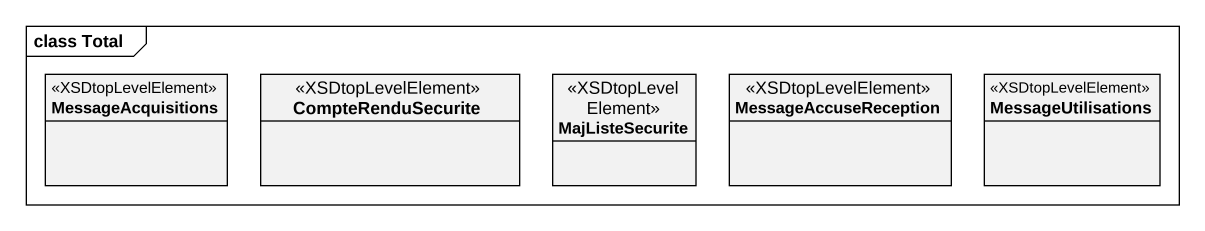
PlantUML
@startuml
mainframe class Total
hide circle
hide empty members
class MessageAcquisitions <<XSDtopLevelElement>>
class CompteRenduSecurite <<XSDtopLevelElement>>
class MajListeSecurite <<XSDtopLevelElement>>
class MessageAccuseReception <<XSDtopLevelElement>>
class MessageUtilisations <<XSDtopLevelElement>>
@enduml
